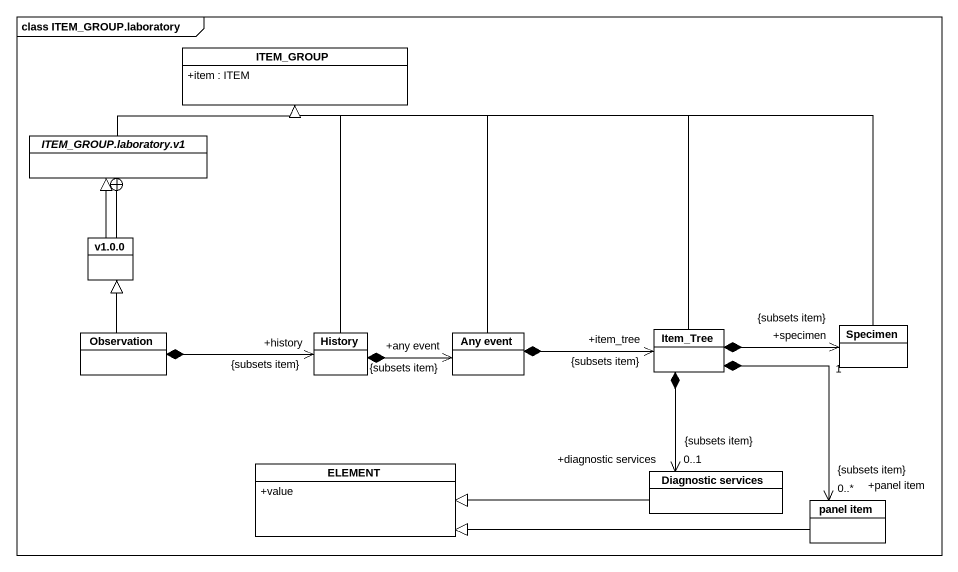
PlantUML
@startuml
mainframe class ITEM_GROUP.laboratory
hide circle
hide empty members
skinparam classAttributeIconSize 0
class ITEM_GROUP {
  +item : ITEM
}
abstract class "ITEM_GROUP.laboratory.v1" as ITEM_GROUP_laboratory_v1
class "v1.0.0" as v1_0_0
class Specimen
class Observation
class History
class "Any event" as Any_event
class Item_Tree
class ELEMENT {
  +value
}
class "Diagnostic services" as Diagnostic_services
class "panel item" as panel_item
ITEM_GROUP_laboratory_v1 -right-|> ITEM_GROUP
v1_0_0 -up-|> ITEM_GROUP_laboratory_v1
v1_0_0 -up-+ ITEM_GROUP_laboratory_v1
Specimen -left-|> ITEM_GROUP
Observation -up-|> v1_0_0
Observation *-right-> "+history\n{subsets item}" History
History -up-|> ITEM_GROUP
History *-right-> "+any event\n{subsets item}" Any_event
Any_event -up-|> ITEM_GROUP
Any_event *-right-> "+item_tree\n{subsets item}" Item_Tree
Item_Tree -up-|> ITEM_GROUP
Item_Tree *-right-> "+specimen\n1\n{subsets item}" Specimen
Item_Tree *--> "+diagnostic services\n0..1\n{subsets item}" Diagnostic_services
Item_Tree *--> "+panel item\n0..*\n{subsets item}" panel_item
Diagnostic_services -left-|> ELEMENT
panel_item -left-|> ELEMENT
@enduml
